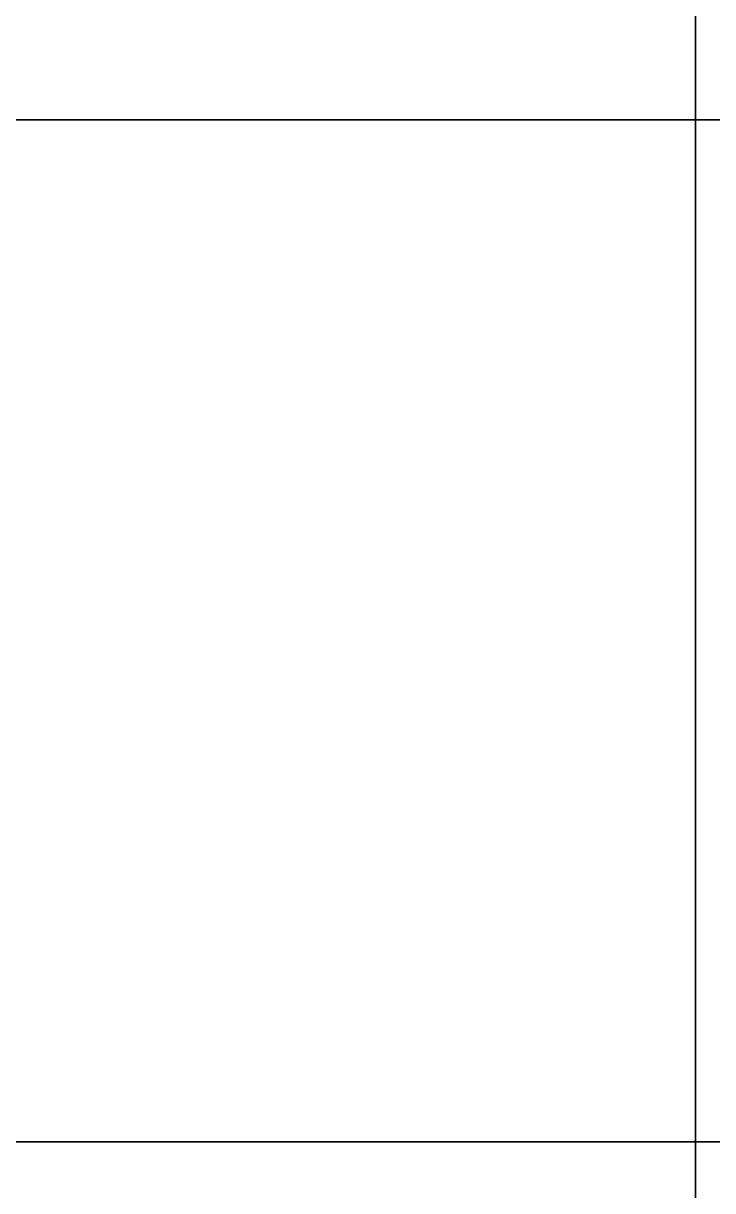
# Model space of a CAD drawing. Header units: metres. Extents: x -24000 to -21600, y -102000 to -99000.
# Drawn here: x -23595 to -23190, y -100229 to -99543 of the extents above; entities that cross this region are included whole.
import ezdxf

# ---------------------------------------------------------------- set-up
doc = ezdxf.new("R2010")
doc.units = ezdxf.units.M
doc.header["$LTSCALE"] = 2.5
doc.layers.add('図郭', color=7, linetype='Continuous')

msp = doc.modelspace()

# ---------------------------------------------------------------- linework, layer by layer
at = {"layer": '図郭'}
for points in [[(-24000, -99600), (-23200, -99600), (-23200, -99000), (-24000, -99000)], [(-23200, -99600), (-22400, -99600), (-22400, -99000), (-23200, -99000)], [(-24000, -100200), (-23200, -100200), (-23200, -99600), (-24000, -99600)], [(-23200, -100200), (-22400, -100200), (-22400, -99600), (-23200, -99600)], [(-24000, -100800), (-23200, -100800), (-23200, -100200), (-24000, -100200)], [(-23200, -100800), (-22400, -100800), (-22400, -100200), (-23200, -100200)]]:
    msp.add_lwpolyline(points, close=True, dxfattribs=at)

doc.saveas('drawing.dxf')
